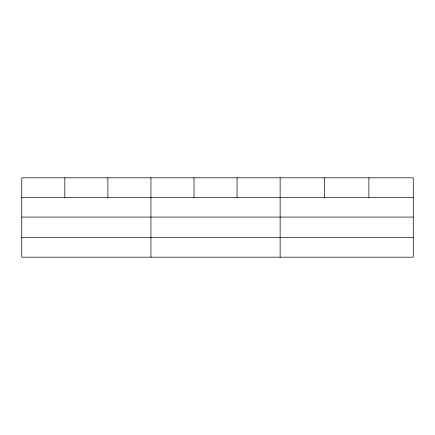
<?xml version="1.0" encoding="UTF-8"?>
<svg xmlns="http://www.w3.org/2000/svg" width="435" height="435" viewBox="0 0 435 435"><rect width="100%" height="100%" fill="white"/><g stroke="black" fill="none" stroke-linecap="round" stroke-linejoin="round"><path stroke-width="0.65" d="M413.25 217.081L413.25 177.812L21.75 177.812L21.75 257.188L413.25 257.188L413.25 217.081L21.75 217.081M21.75 197.327L413.25 197.327M21.75 237.434L413.25 237.434M368.88 177.812L368.88 197.327M324.51 177.812L324.51 197.327M280.14 177.812L280.14 257.188M237.075 177.812L237.075 197.327M194.01 177.812L194.01 197.327M150.945 177.812L150.945 257.188M107.88 177.812L107.88 197.327M64.815 177.812L64.815 197.327"/></g></svg>
